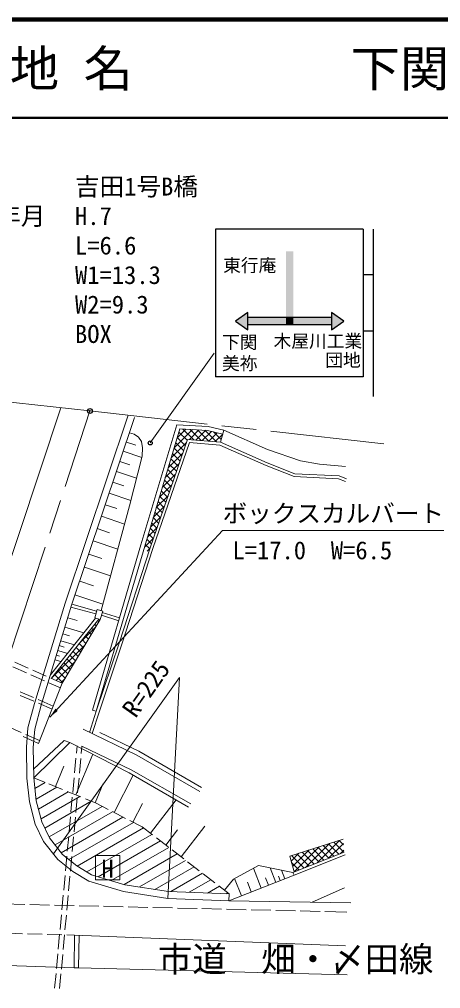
# Model space of a CAD drawing. Units: millimetres at full size, sheet at 1:1000; details may follow other scales. Extents: x 40000 to 680000, y 20000 to 380000.
# Drawn here: x 371350 to 414156, y 281416 to 380000 of the extents above; entities that cross this region are included whole.
import ezdxf
from ezdxf.enums import TextEntityAlignment as Align

# ---------------------------------------------------------------- set-up
doc = ezdxf.new("R2010")
doc.units = ezdxf.units.MM
doc.header["$LTSCALE"] = 1000
doc.header["$PDMODE"] = 32
doc.header["$PDSIZE"] = 500
doc.linetypes.add('CHAIN', pattern=[18.5, 12, -1.5, 3.5, -1.5])
for name, color, linetype, lineweight in [('M-BGD', 7, 'Continuous', 13), ('M-BMK', 2, 'CHAIN', 13), ('M-STR-HTXT', 7, 'Continuous', 13), ('M-STR-STR1', 1, 'Continuous', 13), ('M-STR-STRC', 7, 'Continuous', 13), ('M-TTL', 2, 'Continuous', 140), ('M-TTL-LINE', 7, 'Continuous', 50)]:
    doc.layers.add(name, color=color, linetype=linetype, lineweight=lineweight)
for name, color, linetype in [('M-BGD-HTXT', 7, 'Continuous'), ('M-OTRS', 6, 'Continuous'), ('M-TTL-TXT', 7, 'Continuous')]:
    doc.layers.add(name, color=color, linetype=linetype)
doc.styles.add('ＭＳ ゴシック', font='')
doc.styles.get('ＭＳ ゴシック').set_extended_font_data('MS Gothic')

# ---------------------------------------------------------------- blocks, each defined once
blk = doc.blocks.new('filled_arrow')
at = {"color": 0, "linetype": 'Continuous', "lineweight": -2}
blk.add_solid([(7.5, 1.25), (0, 0), (7.5, -1.25)], dxfattribs=at)

msp = doc.modelspace()

# ---------------------------------------------------------------- hatches: boundary and pattern name
at = {"layer": 'M-BGD'}
h = msp.add_hatch(dxfattribs=at)
h.set_pattern_fill('USER', color=256, style=0, pattern_type=2)
h.set_pattern_definition([(45, (392011, 337817), (-353.553, 353.553), []), (315, (392011, 337817), (353.553, 353.553), [])])
h.paths.add_polyline_path([(392011, 337817), (390477, 338188), (387657, 338344), (383999, 326149), (384482, 325815), (388421, 337284), (391794, 337003)])
h = msp.add_hatch(dxfattribs=at)
h.set_pattern_fill('USER', color=256, style=0, pattern_type=2)
h.set_pattern_definition([(45, (374599, 312976), (-353.553, 353.553), []), (315, (374599, 312976), (353.553, 353.553), [])])
h.paths.add_polyline_path([(374599, 312976), (375711, 312484), (379555, 318959), (379407, 319004)])
h = msp.add_hatch(dxfattribs=at)
h.set_pattern_fill('USER', color=256, style=0, pattern_type=2)
h.set_pattern_definition([(30, (372810, 302872), (-1000, 1732.05), []), (30, (372810, 304027), (-1000, 1732.05), [])])
h.paths.add_polyline_path([(372810, 302872), (379135, 300277), (383821, 297870), (392675, 291050), (386511, 291294), (382076, 291982), (378689, 292990), (377171, 293902), (375743, 295052), (374407, 296751), (373628, 298382), (373066, 300526)])
h = msp.add_hatch(dxfattribs=at)
h.set_pattern_fill('USER', color=256, style=0, pattern_type=2)
h.set_pattern_definition([(45, (399266, 293279), (-353.553, 353.553), []), (315, (399266, 293279), (353.553, 353.553), [])])
h.paths.add_polyline_path([(399266, 293279), (398820, 294893), (404250, 296605), (404340, 295290)])
at = {"layer": 'M-STR-STRC'}
for points in [[(399200, 356418), (398450, 356418), (398450, 349675), (399200, 349675)], [(394575, 349675), (394575, 350175), (393325, 349300), (394575, 348425), (394575, 348925)], [(403075, 350175), (403075, 349675), (403075, 348925), (403075, 348425), (404325, 349300)], [(398450, 349675), (394575, 349675), (394575, 348925), (398450, 348925)], [(399200, 349675), (398450, 349675), (398450, 348925), (399200, 348925)], [(403075, 349675), (399200, 349675), (399200, 348925), (403075, 348925)], [(404325, 349300), (403789, 349675), (403075, 349675), (403075, 348925), (403075, 348425)]]:
    msp.add_hatch(color=256, dxfattribs=at).paths.add_polyline_path(points)

# ---------------------------------------------------------------- linework, layer by layer
at = {"layer": 'M-BGD'}
for p, q in [((392114, 338203), (391794, 337003)), ((382224, 337013), (383171, 336695)), ((381906, 336066), (383800, 335430)), ((381563, 335043), (382585, 334700)), ((381220, 334021), (383264, 333334)), ((380849, 332917), (381953, 332547)), ((380478, 331814), (382686, 331072)), ((380083, 330636), (381261, 330240)), ((379687, 329458), (382043, 328667)), ((379267, 328205), (380519, 327785)), ((378846, 326953), (381351, 326111)), ((378399, 325621), (379731, 325173)), ((377951, 324288), (380616, 323394)), ((377475, 322872), (378892, 322396)), ((377000, 321455), (379833, 320504)), ((379201, 319814), (376671, 320510)), ((379122, 319525), (376592, 320221)), ((379773, 319671), (381525, 319124)), ((374502, 313335), (379098, 319099)), ((374599, 312976), (379407, 319004)), ((375711, 312484), (379555, 318959)), ((376265, 319145), (377229, 318852)), ((379684, 319384), (381440, 318836)), ((375764, 317492), (376453, 317282)), ((375973, 318181), (377900, 317596)), ((375554, 316802), (376933, 316384)), ((375255, 315816), (376242, 315516)), ((375405, 316309), (375898, 316159)), ((374965, 314859), (375571, 314675)), ((375110, 315337), (375413, 315245)), ((378776, 309737), (379160, 309625)), ((372810, 302872), (376477, 306459)), ((377140, 305360), (377209, 306108)), ((377638, 305314), (377707, 306062)), ((376956, 303368), (377094, 304862)), ((377091, 301116), (378797, 305272)), ((377454, 303322), (377592, 304816)), ((375013, 301969), (375866, 304047)), ((372810, 302872), (373891, 302429)), ((376772, 301377), (376910, 302870)), ((377270, 301331), (377408, 302824)), ((380968, 299335), (382920, 303134)), ((374354, 302239), (375742, 301669)), ((379066, 300305), (379877, 302280)), ((376204, 301480), (377592, 300910)), ((376588, 299385), (376726, 300879)), ((377086, 299339), (377224, 300833)), ((378054, 300720), (379135, 300277)), ((379135, 300277), (380366, 299644)), ((382868, 298359), (383844, 300259)), ((384664, 297220), (387270, 300604)), ((376404, 297394), (376542, 298887)), ((376902, 297348), (377040, 298841)), ((380811, 299416), (382145, 298730)), ((382590, 298502), (383821, 297870)), ((383821, 297870), (384881, 297053)), ((387781, 294820), (390181, 297937)), ((376220, 295402), (376358, 296896)), ((376718, 295356), (376856, 296850)), ((385277, 296748), (386465, 295833)), ((386222, 296020), (387423, 297578)), ((376036, 293411), (376174, 294904)), ((376534, 293365), (376672, 294858)), ((386861, 295528), (388050, 294613)), ((399152, 293234), (404340, 295290)), ((399263, 292955), (404451, 295011)), ((388446, 294307), (389634, 293392)), ((375852, 291419), (375990, 292913)), ((376350, 291373), (376488, 292867)), ((390030, 293087), (391219, 292172)), ((392647, 290351), (399263, 292955)), ((395923, 291640), (395130, 293655)), ((397402, 292222), (396820, 293701)), ((397867, 292405), (397694, 292845)), ((398333, 292588), (397987, 293467)), ((399152, 293234), (399263, 292955)), ((391615, 291867), (392675, 291050)), ((393908, 290847), (393213, 292614)), ((394916, 291244), (394519, 292251)), ((396662, 291931), (396371, 292671)), ((375668, 289428), (375806, 290921)), ((376166, 289382), (376304, 290875)), ((392675, 291050), (392647, 290351)), ((401109, 290203), (404381, 291661)), ((405025, 290135), (392647, 290351)), ((375484, 287436), (375622, 288930)), ((375982, 287390), (376120, 288884)), ((375300, 285445), (375438, 286938)), ((375798, 285399), (375936, 286892)), ((375116, 283453), (375254, 284947)), ((375614, 283407), (375752, 284901)), ((374932, 281462), (375070, 282955)), ((375430, 281416), (375568, 282909))]:
    msp.add_line(p, q, dxfattribs=at)
for points in [[(392647, 290351), (386443, 290596), (381922, 291297), (378405, 292345), (376769, 293326), (375242, 294557), (373809, 296380), (372968, 298140), (372376, 300399), (372111, 302829), (372064, 305961), (372220, 307939), (372890, 310432), (375986, 320636), (382400, 339735)], [(392675, 291050), (386511, 291294), (382076, 291982), (378689, 292990), (377171, 293902), (375743, 295052), (374407, 296751), (373628, 298382), (373066, 300526), (372810, 302872), (372765, 305938), (372913, 307820), (373563, 310239), (376653, 320423), (383064, 339512)], [(378776, 309737), (383699, 326548), (387365, 338761), (390536, 338586), (392114, 338203)], [(379160, 309625), (384082, 326434), (387657, 338344), (390477, 338188), (392019, 337815)], [(392114, 338203), (396553, 336241), (399918, 335104), (401834, 334761), (404498, 334528)], [(378479, 307480), (379160, 309625), (381473, 316542), (384628, 326265), (388421, 337284), (391794, 337003), (396528, 334893), (399350, 333791), (403838, 333581), (404586, 333282)], [(379660, 319866), (382543, 330515), (383840, 335586), (383874, 336427), (383749, 337071), (383438, 337517), (383012, 337818), (382543, 337961)], [(378752, 307349), (379445, 309532), (381758, 316449), (384913, 326170), (388628, 336966), (391718, 336709), (396413, 334616), (399287, 333494), (403773, 333284), (404475, 333003)], [(389703, 301458), (383277, 305173), (377832, 307791)], [(372797, 303749), (375893, 306646), (376477, 306459), (382506, 303374), (388535, 299869)], [(379538, 307464), (383488, 305571), (389867, 301879)], [(377707, 306062), (382716, 303678), (388769, 300196)], [(399266, 293279), (398820, 294893), (404250, 296605)], [(392193, 291421), (393094, 292550), (395649, 293936), (399152, 293234)]]:
    msp.add_lwpolyline(points, dxfattribs=at)
msp.add_lwpolyline([(379555, 318959), (379818, 319817), (379263, 319987), (379000, 319129)], close=True, dxfattribs=at)
at = {"layer": 'M-BGD', "lineweight": 25}
msp.add_circle((384647, 336916), 200, dxfattribs=at)
at = {"layer": 'M-BMK'}
for p, q in [((348653, 343512), (378523, 340169)), ((370221, 314912), (378523, 340169)), ((378523, 340169), (408393, 336825))]:
    msp.add_line(p, q, dxfattribs=at)
at = {"layer": 'M-OTRS'}
msp.add_point((378523, 340169), dxfattribs=at)
at = {"layer": 'M-STR-HTXT'}
for p in [(374806, 295112), (386443, 290596)]:
    msp.add_line(p, (387616, 313068), dxfattribs=at)
msp.add_lwpolyline([(374453, 309042), (392000, 328000), (414500, 328000)], dxfattribs=at)
at = {"layer": 'M-STR-STR1'}
for p, q in [((372248, 314016), (370876, 314622)), ((370683, 314137), (372055, 313530)), ((374077, 313207), (372705, 313813)), ((372512, 313328), (373884, 312721)), ((374341, 312519), (375520, 311997)), ((375711, 312484), (374534, 313004)), ((371419, 311607), (372796, 311013)), ((373301, 306361), (375711, 312484)), ((371441, 311241), (372819, 310647)), ((373255, 310815), (374793, 310152)), ((373278, 310449), (374673, 309847)), ((370162, 308074), (371534, 307466)), ((373301, 306361), (371738, 307053)), ((371991, 307264), (373405, 306638))]:
    msp.add_line(p, q, dxfattribs=at)
at = {"layer": 'M-STR-STRC', "lineweight": 25}
for p, q in [((391286, 358649), (391286, 343649)), ((406286, 358649), (391286, 358649)), ((406286, 358649), (406286, 343649)), ((407286, 358649), (407286, 341649)), ((407286, 354024), (406286, 354024)), ((394575, 350175), (393325, 349300)), ((394575, 348425), (394575, 350175)), ((403075, 350175), (403075, 348425)), ((404325, 349300), (403075, 350175)), ((393325, 349300), (394575, 348425)), ((403075, 349675), (394575, 349675)), ((403075, 348425), (404325, 349300)), ((403075, 348925), (394575, 348925)), ((407286, 348274), (406286, 348274)), ((406286, 343649), (391286, 343649))]:
    msp.add_line(p, q, dxfattribs=at)
at = {"layer": 'M-STR-STRC'}
for p, q in [((384647, 336916), (391136, 346040)), ((364615, 307500), (375555, 340501)), ((379069, 294971), (381569, 294971)), ((379069, 292471), (379069, 294971)), ((381569, 292471), (381569, 294971)), ((379069, 292471), (381569, 292471)), ((369690, 290027), (371908, 289975)), ((372408, 289963), (374408, 289916)), ((374907, 289904), (376907, 289857)), ((377407, 289846), (379406, 289798)), ((379906, 289787), (381905, 289740)), ((382405, 289728), (384405, 289681)), ((384905, 289669), (386904, 289622)), ((387404, 289610), (389403, 289563)), ((389903, 289551), (391903, 289504)), ((392403, 289492), (394402, 289445)), ((394902, 289433), (396901, 289386)), ((397401, 289374), (399401, 289327)), ((399900, 289315), (401900, 289268)), ((402400, 289257), (404618, 289204)), ((371667, 287005), (370167, 287048)), ((373666, 286948), (372167, 286991)), ((375665, 286891), (374166, 286934)), ((376962, 286854), (376165, 286877)), ((376921, 283520), (376962, 286854)), ((404492, 285779), (376962, 286854)), ((377371, 283514), (377412, 286836))]:
    msp.add_line(p, q, dxfattribs=at)
for points in [[(346346, 284958), (356474, 284403), (367285, 283904), (371076, 283738), (376921, 283520)], [(376921, 283520), (377371, 283514), (404667, 282834)]]:
    msp.add_lwpolyline(points, dxfattribs=at)
at = {"layer": 'M-TTL'}
msp.add_line((680000, 380000), (40000, 380000), dxfattribs=at)
at = {"layer": 'M-TTL-LINE'}
msp.add_line((40000, 370000), (680000, 370000), dxfattribs=at)

# ---------------------------------------------------------------- block references
at = {"layer": 'M-STR-HTXT', "xscale": 133, "yscale": 133, "rotation": 47.2}
msp.add_blockref('filled_arrow', (374453, 309042), dxfattribs=at)

# ---------------------------------------------------------------- texts
at = {"layer": 'M-BGD-HTXT', "style": 'ＭＳ ゴシック'}
msp.add_text('市道\u3000畑・〆田線', height=2566, dxfattribs=at).set_placement((399427, 284416), align=Align.MIDDLE_CENTER)
at = {"layer": 'M-STR-HTXT', "style": 'ＭＳ ゴシック'}
for s, p in [('吉田1号B橋', (377000, 363000)), ('架設年月', (364000, 360000)), ('H.7', (377000, 360000)), ('H.7', (377000, 360000)), ('L=6.6', (377000, 357000)), ('W1=13.3', (377000, 354000)), ('W2=9.3', (377000, 351000)), ('BOX', (377000, 348000)), ('ボックスカルバート', (392000, 329750)), ('L=17.0', (393000, 326000)), ('W=6.5', (403000, 326000))]:
    msp.add_text(s, height=1833, dxfattribs=at).set_placement(p, align=Align.MIDDLE_LEFT)
msp.add_text('R=225', height=1833, rotation=54.737, dxfattribs=at).set_placement((384215, 311917), align=Align.MIDDLE_CENTER)
at = {"layer": 'M-STR-STRC', "style": 'ＭＳ ゴシック'}
for s, p in [('東行庵', (392058, 353930)), ('木屋川工業', (397184, 346228)), ('下関', (391948, 346110)), ('団地', (402442, 344288))]:
    msp.add_text(s, height=1320, dxfattribs=at).set_placement(p, align=Align.BOTTOM_LEFT)
for s, height, p in [('美祢', 1320, (393748, 345010)), ('H', 1833, (380308, 293618))]:
    msp.add_text(s, height=height, dxfattribs=at).set_placement(p, align=Align.MIDDLE_CENTER)
at = {"layer": 'M-TTL-TXT', "style": 'ＭＳ ゴシック'}
for s, p in [('地 名', (370380, 375000)), ('下関市大字吉田', (405024, 375000))]:
    msp.add_text(s, height=3666, dxfattribs=at).set_placement(p, align=Align.MIDDLE_LEFT)

doc.saveas('drawing.dxf')
